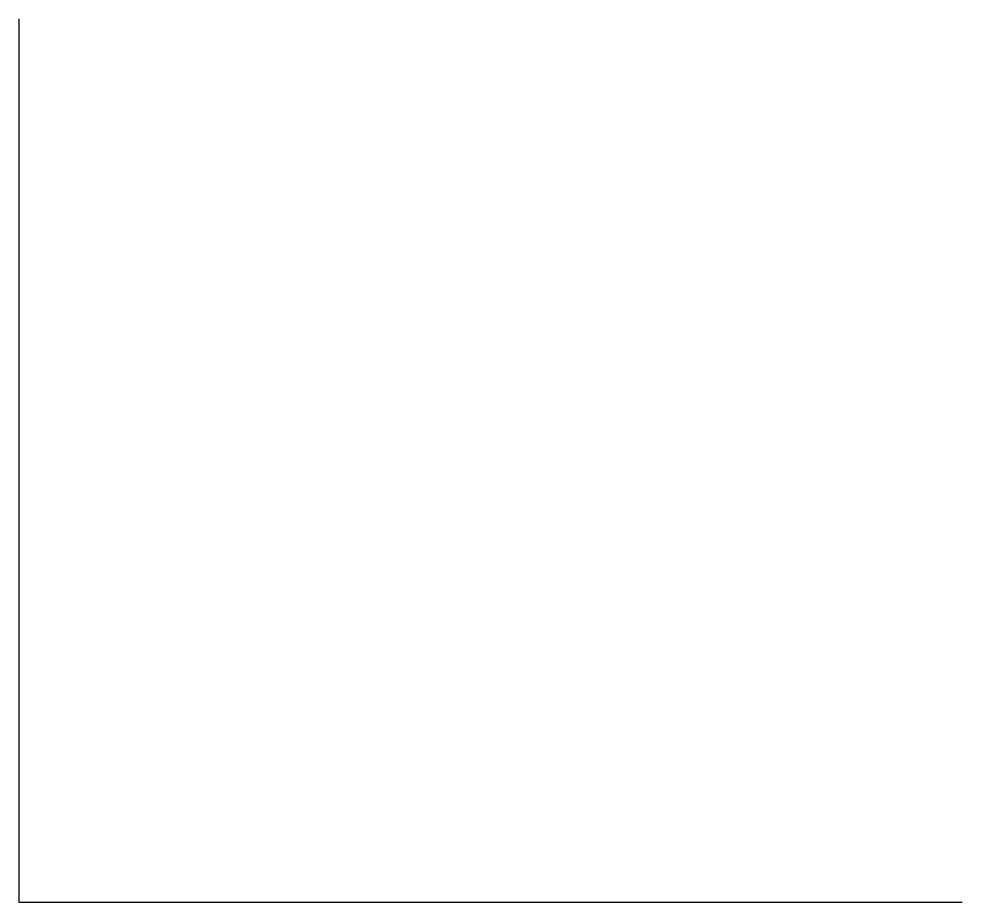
# Model space of a CAD drawing. Header units: metres. Extents: x -122150 to -121680, y -273195 to -272754.
import ezdxf

# ---------------------------------------------------------------- set-up
doc = ezdxf.new("R2010")
doc.units = ezdxf.units.M
doc.layers.add('STEEL', color=1, linetype='Continuous')

msp = doc.modelspace()

# ---------------------------------------------------------------- linework, layer by layer
at = {"layer": 'STEEL'}
msp.add_lwpolyline([(-122149.76, -272754.27), (-122149.76, -273194.69), (-121679.56, -273194.69)], dxfattribs=at)

doc.saveas('drawing.dxf')
